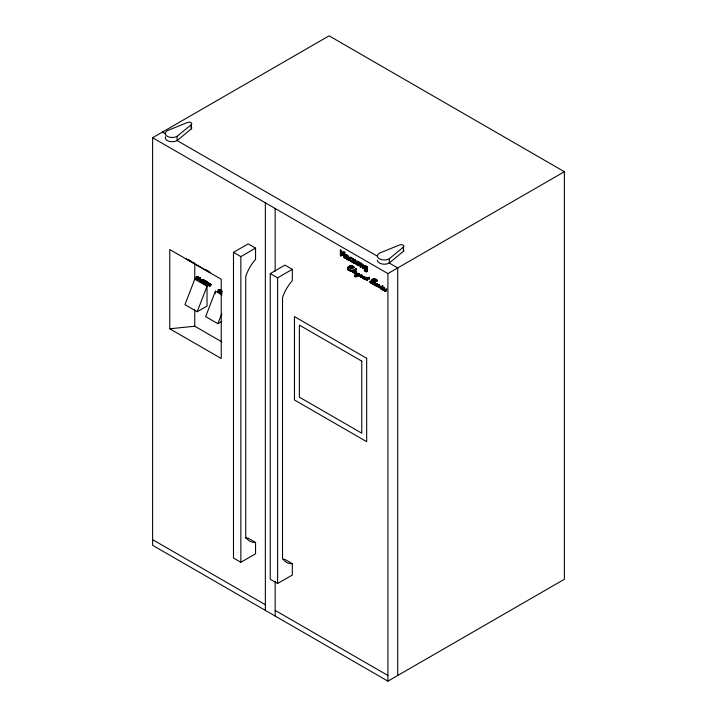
<?xml version="1.0" encoding="UTF-8"?>
<svg xmlns="http://www.w3.org/2000/svg" width="717" height="717" viewBox="0 0 717 717"><rect width="100%" height="100%" fill="white"/><g stroke="black" fill="none" stroke-linecap="round" stroke-linejoin="round"><path stroke-width="1.08" d="M220.477 291.989C223.937 296.013 216.471 291.792 221.938 290.95M221.938 293.19L220.477 292.903L220.558 291.434M198.932 279.594L197.578 279.755L197.883 278.268L198.026 279.684L199.317 279.361M204.04 282.919C202.839 283.493 202.257 281.664 203.718 281.853C201.325 283.582 205.501 283.09 205.833 281.315C208.602 282.883 204.462 279.487 203.619 280.813C205.214 278.904 202.687 281.727 203.888 280.777A2.303 1.326 60 0 1 204.587 280.759C206.317 281.136 208.414 283.986 205.394 282.982C203.673 284.855 208.961 284.819 206.586 284.299A2.088 1.201 60 0 1 205.842 283.95L205.573 283.251L206.254 283.063A5.566 3.209 60 0 1 207.356 283.314C206.442 283.116 206.998 280.894 208.181 282.955C205.008 281.019 208.1 284.138 207.052 283.493A5.566 3.209 60 0 0 205.949 283.233L205.268 283.421L205.537 284.129A2.088 1.201 60 0 0 206.281 284.479L207.347 284.174L206.98 284.676M205.232 281.485L203.395 282.901L203.216 281.906M354.924 272.119C352.907 274.602 357.335 274.235 358.321 274.647L357.46 275.31C354.171 273.742 354.081 278.805 357.272 276.153M377.043 286.2C374.812 284.022 375.116 286.567 377.59 286.137M382.699 288.422L382.493 289.829L384.706 289.964C384.975 292.437 383.891 288.601 386.382 289.345L385.029 290.905L384.653 290.035L386.705 289.283L385.522 291.496L384.527 290.806L384.706 289.964M206.971 283.278C204.211 280.894 210.529 283.457 207.545 283.134C210.189 283.143 206.935 281.772 205.528 281.494L205.071 281.88M203.377 281.046L204.103 279.997M220.218 290.779L220.164 289.901L218.56 289.704M219.554 290.905L220.621 289.991L219.321 289.758A6.704 3.872 60 0 0 218.613 289.955L219.393 290.985L218.909 291.281L218.013 289.982L220.603 289.82L219.895 291.039M386.705 289.283L385.665 291.048M197.354 278.599L195.875 278.725L196.619 277.47M198.188 278.097L196.557 278.814L196.395 277.658M209.803 283.923L211.076 284.586L210.26 285.187L208.889 284.774L209.66 286.621L209.194 284.604L210.771 284.766L209.606 284.174M209.525 284.963C214.06 285.832 207.168 281.79 209.624 283.86C206.675 282.157 213.944 286.092 209.221 285.142M219.294 291.407L220.092 291.281L217.789 291.801L219.214 291.102L218.228 290.268L218.658 289.587M203.798 280.177L203.296 280.939M204.82 281.835C204.551 283.179 202.221 282.767 203.718 281.853L202.911 282.086M356.331 273.957C354.79 273.401 353.839 272.738 352.639 271.86C353.033 269.458 351.957 273.159 352.863 272.55C361.977 270.47 351.196 274.521 356.609 273.688M355.076 272.818L355.238 274.064M376.775 284.317L375.896 285.196L376.282 286.244L378.935 285.043M383.03 288.153C386.472 288.368 381.408 289.005 383.147 290.197C384.16 288.799 378.603 288.942 381.435 286.925L379.598 287.642M383.012 288.951L383.093 290.116L386.526 289.085M199.353 279.289L200.366 277.829L199.183 278.25L200.061 278.008L199.909 278.752M221.911 292.706L221.858 292.186M197.148 278.474L196.333 278.151M353.553 270.166L356.331 268.929L355.91 269.717M355.094 272.03C356.958 271.313 356.546 273.867 354.772 272.998M376.219 284.228L377.259 284.228L377.411 285.052M375.753 284.497C377.85 282.561 378.684 285.975 375.896 285.196M382.555 288.431C384.662 286.486 385.495 289.91 382.699 289.13M352.719 261.678L352.683 261.66A3.343 1.927 60 0 0 353.669 262.718C357.12 264.582 348.48 255.682 355.587 260.154L355.247 261.042C349.681 256.354 359.889 267.486 352.683 262.422L353.024 261.499A3.343 1.927 60 0 0 353.974 262.547C357.272 263.471 351.554 260.208 353.364 258.936M376.999 281.252L374.955 281.306L375.278 280.714L375.941 280.813L375.125 281.01L375.574 281.189L377.097 280.777L375.816 279.72L372.159 279.657L375.134 282.615L373.611 283.609L370.133 282.122L370.232 281.584L371.953 281.342L369.981 281.396A0.932 0.538 60 0 0 369.829 282.014L371.074 283.394A7.6 4.383 60 0 0 372.437 283.986C376.55 284.945 374.731 280.795 372.132 280.006C372.248 277.793 377.599 279.325 376.918 281.27M374.597 283.296C372.822 284.604 368.188 280.625 372.114 281.548M367.758 279.182L367.14 280.598L366.656 280.006L367.229 278.922L365.105 279.612L364.146 279.155L365.213 277.622L362.82 278.366L364.164 276.816C361.126 278.725 358.661 276.197 363.143 277.183M375.063 281.423L375.269 280.661L376.246 280.634M201.638 281.476L203.341 279.935L202.427 279.675M201.925 279.782L203.664 279.684L202.042 281.118M220.002 290.582L220.298 290.107L219.017 289.937A6.704 3.872 60 0 0 218.309 290.134L218.9 291.102L219.859 290.726M353.705 267.898C354.485 266.213 348.964 264.161 349.555 266.563C353.114 269.995 347.494 264.672 351.205 265.424C358.088 268.633 350.461 267.316 352.495 267.351M364.666 265.747L367.355 266.742L367.328 270.784L366.638 271.77M355.014 269.26L356.026 269.099L355.919 270.013M356.474 269.063L355.551 270.309M355.587 260.88C349.941 256.139 360.212 267.307 352.988 262.243L353.024 261.499M196.557 276.735L198.268 276.654L197.65 277.246M375.771 281.449C381.794 278.743 365.437 276.95 374.731 283.224M355.99 272.55L355.731 272.11M377.124 284.748L376.864 284.308M383.927 288.673L383.667 288.234M207.276 283.098C204.551 281.297 205.51 285.429 207.043 284.353M351.088 270.497C350.81 269.753 347.216 270.103 347.808 267.97M357.711 274.674L357.46 274.163M354.288 272.801L352.603 272.308L353.723 271.044M354.646 272.487L353.123 272.505L352.988 271.851L355.345 270.426M362.82 278.366L365.392 277.488L364.684 279.46L365.912 277.515L363.86 277.676L365.571 277.488L364.971 277.963M197.283 277.138L198.107 276.708L196.261 276.986L196.861 276.556L197.901 277.085M197.148 277.022L196.261 276.986M358.303 273.724L358.617 274.288M360.759 276.529C359.172 274.889 359.136 277.237 361.251 276.332M372.347 279.522L375.511 279.899L376.658 281.064M360.974 276.305C364.442 273.724 357.191 277.533 361.278 276.135M360.669 276.368L360.257 276.036L360.938 275.525M199.649 278.689L200.007 278.151L199.174 278.357M382.089 285.913C382.878 286.755 382.439 284.828 382.788 286.271M361.243 275.445L361.529 275.964M374.471 283.923C377.294 282.355 372.58 281.01 372.464 279.478M369.685 278.877L368.637 278.42C367.158 280.248 365.527 281.709 367.229 278.922M347.781 267.916C352.997 267.082 353.911 271.609 349.869 266.079C353.795 266.805 352.827 267.773 353.804 267.782M352.316 268.758C345.397 263.166 356.69 267.54 352.907 267.145M379.849 287.275C376.488 288.037 384.697 285.5 381.157 287.777M380.234 287.239L381.453 286.764L381.641 287.374M364.612 279.487L367.409 278.653M208.504 285.016L207.58 285.545L209.929 283.681M209.597 283.86L208.029 285.438M368.556 277.739L369.506 277.354L368.502 278.492L369.38 279.047M194.764 279.191L184.959 304.662L197.22 311.734L207.025 306.078L207.025 286.262L194.764 279.191L194.764 263.928M197.22 311.734L207.025 286.262M222.055 294.947L215.459 291.138L205.654 316.609L217.905 323.681L221.472 321.619M217.905 323.681L221.831 313.49M386.078 289.516L385.325 290.717M362.076 276.162C362.614 274.226 356.071 275.83 359.038 275.687M355.157 273.984C356.761 272.944 361.727 273.078 358.312 275.364M377.984 286.083L379.571 285.016L378.818 285.106M380.351 287.329C376.595 288.601 379.607 285.689 379.571 285.016M366.817 271.6L367.041 266.921L366.495 266.599M358.993 265.532L358.805 262.619L356.69 261.149M375.421 284.999L373.889 284.792L375.887 284.488M375.771 284.685L374.193 284.622L375.726 284.819M382.224 288.924L380.7 288.727L382.582 288.61M345.952 256.507L345.8 257.43A1.452 0.834 60 0 0 346.114 258.263L346.911 259.088A2.456 1.416 60 0 0 347.96 259.321M218.443 291.263L217.789 291.801L218.533 291.254M341.256 252.931L340.951 255.888L340.378 255.557L340.378 250.17L341.22 250.663L342.466 254.374L343.667 252.07L344.832 252.393L344.832 257.779L343.909 257.591L344.214 252.778L344.214 257.421L344.832 257.779M342.466 254.374L343.972 251.9M378.585 285.536L379.123 284.927M376.595 286.002L376.201 285.025L377.509 284.981M341.256 251.075L342.242 255.153L343.909 252.958M342.609 255.369L344.214 252.778M355.148 275.489L355.166 276.475L356.501 276.574M196.655 277.837L196.019 278.779L197.605 278.268M375.466 284.855L376.058 284.326M356.967 276.332C357.944 275.194 364.191 274.091 361.619 276.556M199.245 279.056L200.321 278.008L199.559 277.999M354.816 272.845C357.971 270.417 354.816 273.921 355.309 272.388M383.272 288.422C386.373 287.266 381.166 290.233 383.577 288.243M382.753 288.969L383.245 288.512M381.435 286.925L380.315 288.494L380.987 287.992M360.803 277.246L361.467 276.762M202.445 280.858C197.677 283.448 203.861 281.136 200.948 280.177L199.407 280.768L200.733 280.051L199.792 279.612L200.581 280.168L201.459 279.809M364.335 277.192L364.46 276.457L362.811 277.174M364.801 276.807L363.86 277.676M352.952 270.936L350.452 271.268L352.181 270.936M351.294 271.125L350.756 271.098L351.285 271.295M220.63 291.783L220.137 292.903L221.643 293.244M378.791 286.298L379.024 287.383L378.352 287.427M359.638 274.082L357.998 275.543M210.108 283.753L209.364 284.317M198.905 277.82L197.534 279.415L198.672 279.451M201.083 281.575L201.558 281.207M202.965 279.962L203.601 279.505M378.262 287.32L378.908 286.917M358.025 274.629L359.083 273.652L357.693 273.975M359.934 275.48L358.168 275.776L358.527 275.498M364.684 278.142L364.559 279.11L366.055 279.307M356.752 261.087L356.752 264.206L358.867 265.675M204.865 282.238L203.951 282.991M358.805 265.738C361.888 256.525 350.317 264.062 359.109 265.559M382.86 288.252L380.718 288.673M371.764 281.772L370.205 281.288M350.936 270.641C352.567 269.081 347.879 271.34 347.575 269.027C347.145 266.482 351.429 267.979 352.63 268.579M354.915 270.381L353.472 271.017L354.243 270.39M368.807 278.321L369.506 277.354M364.747 265.666L364.478 268.248L366.504 269.95M198.466 278.259L197.883 279.442L199.102 279.209M352.854 270.82L354.79 269.368M350.111 257.251C345.809 260.791 356.134 263.444 350.774 261.042C349.986 260.379 349.502 258.738 350.389 258.012C351.366 256.901 352.719 260.334 352.468 258.389L350.98 257.233L349.797 257.43M220.316 291.962L220.836 291.595A10.37 5.987 60 0 1 221.983 291.183L221.06 291.201M199.998 278.796L199.012 279.54M196.162 278.178L197.202 277.479M361.924 276.377L361.045 277.246L362.372 277.228M379.033 286.782L379.616 286.083L379.159 285.411M355.426 270.13L356.358 269.099L355.614 269.359M177.117 136.32L191.251 124.668A2.698 1.559 0 0 0 190.946 122.679A2.698 1.559 0 0 0 187.495 122.499L167.312 130.664A6.937 4.006 0 0 0 167.312 136.32A6.937 4.006 0 0 0 177.117 136.32L177.117 140.568L377.5 256.256M191.251 124.668L191.251 128.917L177.117 140.568A6.937 4.006 0 0 1 168.755 141.204A6.937 4.006 0 0 1 165.519 136.705M202.212 279.809L200.643 280.347L201.764 280.956L203.09 279.926M389.241 258.792L403.375 247.141A2.698 1.559 0 0 0 403.071 245.142A2.698 1.559 0 0 0 399.62 244.972L379.436 253.128A6.937 4.006 0 0 0 379.436 258.792A6.937 4.006 0 0 0 389.241 258.792L389.241 263.031L397.72 267.934L397.72 675.486M403.456 249.668A2.698 1.559 0 0 1 403.375 251.38L389.241 263.031A6.937 4.006 0 0 1 381.686 263.901A6.937 4.006 0 0 1 377.402 260.208M381.471 287.598L380.808 288.772L380.826 288.225M367.991 278.196L366.253 277.443L367.991 278.196L368.861 277.56M207.724 285.617L209.05 284.577M367.427 278.635L368.108 278.169M198.546 278.133L199.174 277.551M353.938 270.569L355.076 269.744M196.79 277.237L197.802 276.905M356.806 275.848L357.631 275.274L356.761 275.158M208.746 284.757L210.117 283.833M198.788 279.379L199.559 278.877M358.007 273.795L356.994 274.772L358.339 274.45M379.024 286.092L379.625 285.725M354.772 269.924L355.919 269.18M379.544 287.454L379.024 287.383M346.159 256.372L345.495 257.609A1.452 0.834 60 0 0 345.809 258.443L348.758 260.038C350.514 258.254 346.795 252.85 345.818 255.44C347.781 255.548 348.794 258.245 346.132 256.525M219.796 291.487L220.2 290.86M208.28 283.125L207.688 283.036L208.728 282.812M356.179 276.224L357.111 275.669M196.315 277.64L197.032 277.21M204.928 281.656L205.671 281.216L204.901 280.768A2.214 1.282 60 0 0 204.345 280.643L203.583 280.956M367.74 278.456L364.594 279.361M197.892 278.142L198.815 277.596M355.067 275.453L357.147 274.978M357.416 273.482L359.334 274.252M152.613 137.736L329.085 35.85L564.387 171.704L564.387 579.264L387.915 681.15L152.613 545.296L152.613 137.736L387.915 273.589L564.387 171.704M233.491 252.366L248.199 243.87L255.557 248.118L255.557 259.437A28.599 16.509 -60 0 0 245.752 276.421L245.752 536.809A28.599 16.509 -60 0 0 255.557 542.464L255.557 553.793L240.849 562.28L233.491 558.032L233.491 252.366L240.849 256.605L255.557 248.118M196.324 277.156L196.816 276.843M196.485 277.228L197.139 276.986M197.775 276.861L198.268 276.654M198.295 276.753L196.897 277.649M199.998 278.259L200.455 277.918M197.722 279.863L198.179 279.612M199.711 279.442C200.509 281.351 198.941 278.447 200.894 279.997L199.487 279.791L200.384 280.006M199.685 279.657L200.339 279.971M199.434 280.661L200.276 280.23M199.407 280.768L200.276 280.446M203.637 279.549L202.75 279.782M201.145 281.772L201.629 281.557M205.976 281.136L204.596 280.939A2.214 1.282 60 0 0 204.031 280.822L203.807 280.858M205.528 281.494L205.976 281.207M206.272 282.211L206.98 281.736M206.245 282.498L206.756 282.211M205.098 283.582L205.573 283.251M205.196 283.905L205.671 283.78M207.518 283.036L208.082 282.785M207.545 283.134L208.109 282.803M208.262 283.332L208.755 282.982M208.961 284.954L209.427 284.712M209.319 286.442L209.803 286.235M209.391 286.522L209.866 286.307M220.298 290.251L220.755 290.026M217.905 291.944L218.9 291.613M219.447 291.326L220.092 291.281M270.264 273.589L284.972 265.102L292.321 269.341L292.321 280.67A28.599 16.509 -60 0 0 282.516 297.645L282.516 558.032A28.599 16.509 -60 0 0 292.321 563.696L292.321 575.016L277.613 583.504L270.264 579.264L270.264 273.589L277.613 277.837L292.321 269.341M340.378 250.17L341.525 250.484L342.771 254.203M343.667 252.07L344.832 252.393M340.378 255.557L341.256 255.718M342.242 255.153L342.914 255.189M345.782 255.422L346.123 255.261C348.874 256.247 348.39 257.215 345.854 256.552M347.862 257.762C349.251 261.606 343.031 255.691 347.862 257.762L347.862 258.882M348.166 259.276L347.862 259.877L348.758 260.038M352.468 259.151L352.468 258.389M355.282 261.06L355.587 260.154M352.056 267.566L352.889 267.082M360.149 262.942L361.045 263.103L360.741 263.722L360.149 262.942L360.149 266.975L361.045 267.136L361.045 264.125L362.058 264.214L362.766 265.308L362.793 268.149L363.385 268.49L363.089 264.555L361.045 263.551M353.633 267.495L354.117 267.1M360.741 267.316L361.045 264.125M360.741 264.304L362.569 264.681M355.865 269.242L356.331 268.929M360.149 266.975L361.045 267.136M352.665 272.612L353.114 272.505M362.264 264.86L362.793 268.149M356.125 272.308L356.573 271.949M356.089 272.433L356.672 272.066M362.488 268.319L363.385 268.49M366.459 267.307C361.789 263.775 367.113 274.468 366.763 267.127C362.219 263.471 367.265 274.136 366.763 267.127M357.048 273.751L356.609 274.414L357.174 275.068M366.952 271.591L365.787 271.734L364.335 270.748L364.675 269.897L366.432 270.981L366.763 269.888C363.053 271.465 363.367 262.727 366.763 266.572M356.681 274.754L357.281 274.503M356.77 274.889L357.353 274.656M364.335 270.748L364.675 269.897M354.745 276.511L355.56 275.48L358.321 274.647M354.861 276.654L355.722 276.377M358.957 274.136L359.531 273.858M366.763 269.888L366.118 271.16L364.335 270.049M357.631 275.274L356.026 275.373M357.873 275.642L358.401 275.409M359.728 276.583L360.203 276.179M361.986 275.149L361.601 275.453L362.085 275.274M361.879 275.767L362.399 275.543M360.884 277.345L363.116 276.995M363.967 276.69L364.594 276.502M365.213 277.622L365.822 277.407M365.285 277.721L365.912 277.515M364.146 279.155L364.702 278.877M364.254 279.28L364.738 279.012M368.923 277.488L369.416 277.255M366.441 280.481L366.916 280.204M374.435 283.869L372.75 283.807A7.6 4.383 60 0 1 371.379 283.224L370.438 281.942M374.883 281.172L375.493 280.912M376.792 280.688L377.357 280.401M377.169 284.344L377.707 284.147M377.259 284.506L377.805 284.264M377.223 284.631L377.868 284.398M378.827 285.689L379.92 285.904L378.71 287.562M378.486 287.526L378.988 287.284M382.278 286.244L383.093 286.092M380.315 288.494L380.888 288.351M384.061 288.431L384.509 288.073M384.025 288.566L384.608 288.189M384.563 290.466L385.02 290.125M384.841 290.977L385.334 290.735L384.957 289.856M384.904 291.219L385.827 291.317L385.307 291.084M385.226 291.398L385.827 291.317L385.352 291.487M355.856 270.13L354.261 270.945M378.89 285.357L376.317 286.128M198.51 277.775L199.111 277.47M354.61 270.56L355.731 269.95M197.3 278.447L198.197 277.963M220.531 291.416L221.096 291.111M196.727 277.389L197.587 276.959M355.919 275.319L354.825 276.421L356.492 276.045M351.24 270.47C346.777 272.621 345.728 264.179 351.222 267.674M377.285 286.307L378.289 285.904M351.877 271.116L353.158 270.65M351.662 271.393L352.647 271.107M359.136 275.794L359.629 275.66M201.154 279.988L202.23 279.603M360.741 263.722L362.775 264.734L363.08 268.66M352.441 261.167C349.52 261.956 349.869 255.539 352.137 259.303M384.437 289.829L383.398 289.937L384.321 290.08M377.025 284.748L376.255 284.864M383.828 288.682L383.057 288.799M350.989 270.569C347.145 271.573 346.123 264.707 350.918 267.844M348.166 258.712C346.078 259.321 345.89 255.539 348.166 257.582M221.974 291.326L221.678 291.362A10.37 5.987 60 0 0 220.531 291.765M169.768 328.78L221.239 358.5L221.239 279.254L169.768 249.534L169.768 328.78L194.764 326.235L221.894 341.901M350.057 257.331L352.164 258.568M384.572 290.188L385.208 291.039M375.878 281.019L376.443 281.01M366.719 271.671L364.639 270.569M353.257 259.079L355.282 260.334M352.468 261.938L350.989 261.391L349.914 259.993M345.782 254.732L348.22 256.453L348.444 260.217M201.127 280.114L202.167 280.697M162.409 132.08L165.681 133.962M346.123 255.261L346.096 254.553M352.137 261.346L352.164 262.108M188.93 259.877L190.821 260.97M192.703 262.055L194.594 263.148M205.913 269.682L208.746 271.322M255.557 542.464L248.199 538.225A28.599 16.509 -60 0 1 245.142 537.956M292.321 563.696L284.972 559.448A28.599 16.509 -60 0 1 282.892 559.359M152.613 539.641L265.362 604.736M275.167 610.391L387.915 675.486M357.407 264.887L357.855 265.147A1.21 0.699 60 0 0 358.366 265.084C360.086 262.476 355.256 260.307 356.887 264.223M341.579 252.052L342.547 254.974M370.196 282.041L370.133 281.835A0.932 0.538 60 0 1 370.295 281.216M403.375 247.141L403.375 251.38M387.915 273.589L387.915 681.15M344.527 252.572L344.527 257.95M340.951 251.255L340.951 255.888M340.683 250L340.683 255.377M277.613 277.837L277.613 583.504M275.167 208.495L275.167 271.187M275.167 581.29L275.167 616.055M265.362 202.83L265.362 610.391M240.849 256.605L240.849 562.28M215.459 291.138L215.459 293.334M194.764 309.896L194.764 326.235M190.946 126.927A2.698 1.559 0 0 1 191.251 128.917M210.171 272.29A4.329 2.241 4.7 0 1 208.226 271.6L187.397 259.572A4.329 2.241 4.7 0 1 186.268 258.496M357.532 264.967A1.21 0.699 60 0 1 357.012 264.295M356.941 262.386L357.191 264.044A1.201 0.699 60 0 0 357.711 264.716L358.159 264.976A1.21 0.699 60 0 0 358.67 264.905C359.88 263.829 357.693 260.226 356.941 262.386M377.563 284.326L375.941 285.043L377.563 284.326M203.413 279.621L201.853 280.876L200.814 280.293L203.413 279.612M366.674 358.303L294.472 316.618L294.472 399.987L366.674 441.672L366.674 358.303M361.771 361.135L299.374 325.115L299.374 397.155L361.771 433.185L361.771 361.135"/></g></svg>
